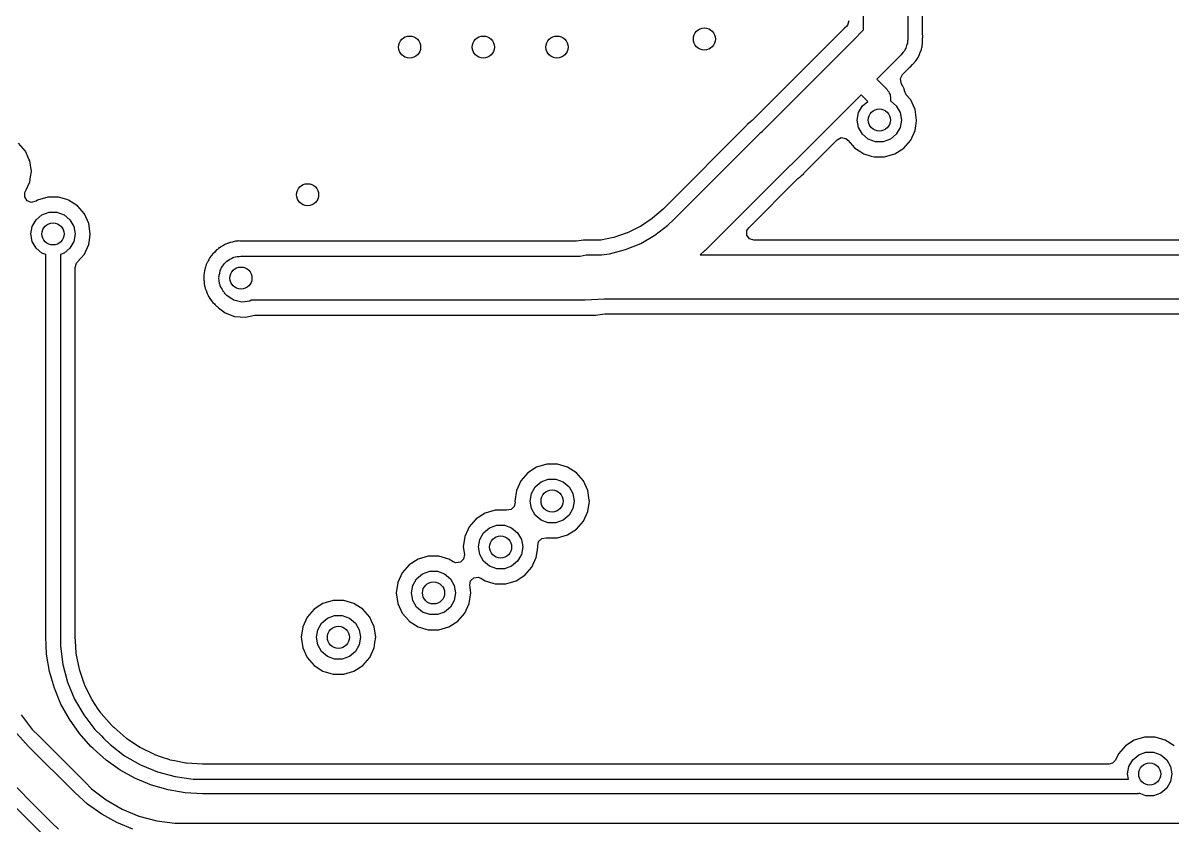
# Model space of a CAD drawing. Extents: x -114 to 114, y -62 to 23.
# Drawn here: x -6.36 to 9.25, y -50.52 to -39.63 of the extents above; entities that cross this region are included whole.
import ezdxf

# ---------------------------------------------------------------- set-up
doc = ezdxf.new("R2010")
doc.units = 0
doc.layers.add('BLACK', color=7, linetype='CONTINUOUS')

msp = doc.modelspace()

# ---------------------------------------------------------------- linework, layer by layer
at = {"layer": 'BLACK', "linetype": 'CONTINUOUS'}
for p, q in [((5.05155, -39.7229), (5.05155, -36.5704)), ((5.65156, -36.5704), (5.65156, -39.8472)), ((5.85206, -39.7827), (5.85206, -36.5332)), ((4.85105, -39.5989), (4.83215, -39.6571)), ((4.79207, -39.6989), (4.58498, -39.906)), ((4.82206, -39.6689), (4.79207, -39.6989)), ((4.83215, -39.6571), (4.82206, -39.6689)), ((4.90853, -39.866), (5.05155, -39.7229)), ((5.85432, -39.8038), (5.85206, -39.7827)), ((4.58498, -39.906), (3.55433, -40.9366)), ((4.70144, -40.0731), (4.90853, -39.866)), ((4.90853, -39.866), (4.90853, -39.866)), ((5.63393, -39.9346), (5.62599, -39.9684)), ((5.64645, -39.9023), (5.63393, -39.9346)), ((5.64964, -39.8678), (5.64645, -39.9023)), ((5.65124, -39.8611), (5.64964, -39.8678)), ((5.65156, -39.8472), (5.65066, -39.8569)), ((5.65066, -39.8569), (5.65124, -39.8611)), ((5.84565, -39.9547), (5.84659, -39.9414)), ((5.84659, -39.9414), (5.84938, -39.9025)), ((5.84938, -39.9025), (5.84975, -39.899)), ((5.84975, -39.899), (5.85206, -39.883)), ((5.85206, -39.8669), (5.85218, -39.8633)), ((5.85206, -39.883), (5.85206, -39.8669)), ((5.85218, -39.8633), (5.853, -39.8518)), ((5.853, -39.8518), (5.85591, -39.8111)), ((5.85591, -39.8111), (5.85432, -39.8038)), ((3.67384, -41.1007), (4.70144, -40.0731)), ((4.70144, -40.0731), (4.70144, -40.0731)), ((5.56369, -40.0593), (5.33279, -40.2902)), ((5.58327, -40.0307), (5.56369, -40.0593)), ((5.60662, -40.0051), (5.58327, -40.0307)), ((5.61417, -39.9856), (5.60662, -40.0051)), ((5.62599, -39.9684), (5.61417, -39.9856)), ((5.78005, -40.1137), (5.79085, -40.0955)), ((5.79085, -40.0955), (5.79535, -40.0895)), ((5.79535, -40.0895), (5.81364, -40.0405)), ((5.81364, -40.0405), (5.81499, -40.0373)), ((5.81499, -40.0373), (5.83672, -39.9897)), ((5.83672, -39.9897), (5.83779, -39.9822)), ((5.83779, -39.9822), (5.84303, -39.9617)), ((5.84303, -39.9617), (5.84565, -39.9547)), ((5.57891, -40.3277), (5.65989, -40.2467)), ((5.65989, -40.2467), (5.67636, -40.2334)), ((5.67636, -40.2334), (5.68268, -40.2293)), ((5.68268, -40.2293), (5.71696, -40.1898)), ((5.71696, -40.1898), (5.71932, -40.1872)), ((5.71932, -40.1872), (5.73078, -40.1758)), ((5.73078, -40.1758), (5.74046, -40.1629)), ((5.74046, -40.1629), (5.74267, -40.1601)), ((5.74267, -40.1601), (5.75892, -40.1414)), ((5.75892, -40.1414), (5.77693, -40.1206)), ((5.77693, -40.1206), (5.78005, -40.1137)), ((5.33279, -40.2902), (5.23177, -40.3913)), ((5.23177, -40.3913), (5.37184, -40.5313)), ((5.33279, -40.2902), (5.33279, -40.2902)), ((5.5514, -40.3806), (5.57891, -40.3277)), ((5.55998, -40.4411), (5.5514, -40.3806)), ((5.37184, -40.5313), (5.38171, -40.5484)), ((5.38171, -40.5484), (5.39567, -40.5624)), ((5.39567, -40.5624), (5.40078, -40.5815)), ((5.57703, -40.476), (5.55998, -40.4411)), ((5.57797, -40.4779), (5.57703, -40.476)), ((5.60186, -40.522), (5.57797, -40.4779)), ((5.60424, -40.5289), (5.60186, -40.522)), ((5.60634, -40.536), (5.60424, -40.5289)), ((5.60769, -40.5468), (5.60634, -40.536)), ((5.60634, -40.536), (5.60634, -40.536)), ((5.6082, -40.5509), (5.60769, -40.5468)), ((5.63162, -40.6035), (5.6082, -40.5509)), ((5.01964, -40.6034), (4.07234, -41.5507)), ((5.1083, -40.692), (5.01964, -40.6034)), ((5.03596, -40.7527), (5.1083, -40.692)), ((5.40078, -40.5815), (5.41066, -40.5986)), ((5.41066, -40.5986), (5.41066, -40.6183)), ((5.41066, -40.6183), (5.41577, -40.6374)), ((5.41577, -40.6374), (5.41577, -40.6858)), ((5.41577, -40.6858), (5.49558, -40.7527)), ((5.69115, -40.6722), (5.63162, -40.6035)), ((5.72888, -40.7548), (5.69115, -40.6722)), ((4.96577, -40.9456), (4.98386, -40.843)), ((4.98386, -40.843), (5.03596, -40.7527)), ((5.49558, -40.7527), (5.54768, -40.843)), ((5.54768, -40.843), (5.56577, -40.9456)), ((5.75094, -40.8031), (5.72888, -40.7548)), ((5.77142, -40.9456), (5.75094, -40.8031)), ((3.45546, -41.0302), (2.38003, -42.1057)), ((3.46874, -41.0137), (3.45546, -41.0302)), ((3.4728, -41.0074), (3.46874, -41.0137)), ((3.51235, -40.9732), (3.4728, -41.0074)), ((3.4728, -41.0074), (3.4728, -41.0074)), ((3.51493, -40.9708), (3.51235, -40.9732)), ((3.52635, -40.9593), (3.51493, -40.9708)), ((3.53929, -40.9496), (3.52635, -40.9593)), ((3.54204, -40.9474), (3.53929, -40.9496)), ((3.55174, -40.939), (3.54204, -40.9474)), ((3.55433, -40.9366), (3.55174, -40.939)), ((4.98386, -41.0482), (4.96577, -40.9456)), ((5.56577, -40.9456), (5.54768, -41.0482)), ((5.75094, -41.088), (5.76488, -40.991)), ((5.76488, -40.991), (5.77142, -40.9456)), ((5.77142, -40.9456), (5.77142, -40.9456)), ((2.47521, -42.294), (3.64281, -41.1264)), ((3.64281, -41.1264), (3.65031, -41.1202)), ((3.65031, -41.1202), (3.65284, -41.1168)), ((3.65284, -41.1168), (3.65874, -41.1132)), ((3.65874, -41.1132), (3.67384, -41.1007)), ((4.69428, -41.2123), (4.7488, -41.1845)), ((4.7488, -41.1845), (4.80923, -41.1941)), ((4.80923, -41.1941), (4.8391, -41.2175)), ((5.03596, -41.1384), (4.98386, -41.0482)), ((5.11577, -41.2054), (5.03596, -41.1384)), ((5.49558, -41.1384), (5.41577, -41.2054)), ((5.54768, -41.0482), (5.49558, -41.1384)), ((5.69115, -41.2189), (5.75094, -41.088)), ((-6.32307, -41.3686), (-6.41732, -41.2598)), ((4.47393, -41.4326), (4.69428, -41.2123)), ((4.8391, -41.2175), (4.93464, -41.3277)), ((4.93464, -41.3277), (4.93464, -41.3277)), ((4.93464, -41.3277), (5.01229, -41.3776)), ((5.21368, -41.241), (5.11577, -41.2054)), ((5.31786, -41.241), (5.21368, -41.241)), ((5.41577, -41.2054), (5.31786, -41.241)), ((5.47582, -41.4055), (5.5969, -41.3277)), ((5.5969, -41.3277), (5.69115, -41.2189)), ((-6.27059, -41.4835), (-6.32307, -41.3686)), ((-6.26328, -41.4995), (-6.27059, -41.4835)), ((-6.2428, -41.6419), (-6.26328, -41.4995)), ((4.25969, -41.6469), (4.47393, -41.4326)), ((5.01229, -41.3776), (5.05572, -41.4055)), ((5.05572, -41.4055), (5.15366, -41.4343)), ((5.15366, -41.4343), (5.1938, -41.4461)), ((5.1938, -41.4461), (5.19381, -41.4461)), ((5.19381, -41.4461), (5.19381, -41.4461)), ((5.19381, -41.4461), (5.19381, -41.4461)), ((5.19381, -41.4461), (5.33773, -41.4461)), ((5.33773, -41.4461), (5.47582, -41.4055)), ((5.33773, -41.4461), (5.33773, -41.4461)), ((-6.2537, -41.7178), (-6.2428, -41.6419)), ((-6.2428, -41.6419), (-6.2428, -41.6419)), ((4.04131, -41.5764), (2.89947, -42.7183)), ((4.05641, -41.5639), (4.04131, -41.5764)), ((4.06232, -41.5603), (4.05641, -41.5639)), ((4.06484, -41.5569), (4.06232, -41.5603)), ((4.07234, -41.5507), (4.06484, -41.5569)), ((4.20279, -41.704), (4.24235, -41.6697)), ((4.24235, -41.6697), (4.24641, -41.6634)), ((4.24641, -41.6634), (4.25969, -41.6469)), ((-6.31264, -41.8925), (-6.26328, -41.7844)), ((-6.26328, -41.7844), (-6.2537, -41.7178)), ((3.49358, -42.4077), (4.16081, -41.7405)), ((4.16081, -41.7405), (4.1634, -41.7381)), ((4.1634, -41.7381), (4.16615, -41.7357)), ((4.16615, -41.7357), (4.17312, -41.7297)), ((4.17312, -41.7297), (4.17585, -41.7275)), ((4.17585, -41.7275), (4.1888, -41.7178)), ((4.1888, -41.7178), (4.20025, -41.7063)), ((4.20025, -41.7063), (4.20279, -41.704)), ((-6.33302, -41.9901), (-6.32953, -41.929)), ((-6.32953, -41.929), (-6.32586, -41.9218)), ((-6.32601, -41.9218), (-6.31264, -41.8925)), ((-6.32586, -41.9218), (-6.32601, -41.9218)), ((-6.29994, -42.0416), (-6.33302, -41.9901)), ((-6.24293, -42.0638), (-6.29994, -42.0416)), ((-6.18375, -42.0482), (-6.24293, -42.0638)), ((-6.17927, -42.0453), (-6.18375, -42.0482)), ((-6.1585, -42.032), (-6.17927, -42.0453)), ((-6.02041, -41.9914), (-6.1585, -42.032)), ((-6.1585, -42.032), (-6.1585, -42.032)), ((-5.87648, -41.9914), (-6.02041, -41.9914)), ((-6.02041, -41.9914), (-6.02041, -41.9914)), ((-5.76076, -42.0254), (-5.87648, -41.9914)), ((-5.87648, -41.9914), (-5.87648, -41.9914)), ((-5.73839, -42.032), (-5.76076, -42.0254)), ((-5.61732, -42.1098), (-5.73839, -42.032)), ((-5.73839, -42.032), (-5.73839, -42.032)), ((-5.73839, -42.032), (-5.73839, -42.032)), ((-5.52307, -42.2186), (-5.61732, -42.1098)), ((-5.61732, -42.1098), (-5.61732, -42.1098)), ((-5.61732, -42.1098), (-5.61732, -42.1098)), ((2.38003, -42.1057), (2.33458, -42.1511)), ((-6.17826, -42.2991), (-6.09844, -42.2321)), ((-6.09844, -42.2321), (-6.00054, -42.1965)), ((-6.00054, -42.1965), (-5.89635, -42.1965)), ((-5.89635, -42.1965), (-5.79845, -42.2321)), ((-5.79845, -42.2321), (-5.71863, -42.2991)), ((-5.46328, -42.3495), (-5.52307, -42.2186)), ((-5.52307, -42.2186), (-5.52307, -42.2186)), ((2.18327, -42.2834), (2.02558, -42.3887)), ((2.18841, -42.2794), (2.18327, -42.2834)), ((2.33221, -42.1533), (2.18841, -42.2794)), ((2.33458, -42.1511), (2.33221, -42.1533)), ((2.39642, -42.3728), (2.47521, -42.294)), ((2.47521, -42.294), (2.47521, -42.294)), ((-6.24844, -42.4919), (-6.23035, -42.3893)), ((-6.23035, -42.3893), (-6.17826, -42.2991)), ((-5.71863, -42.2991), (-5.66654, -42.3893)), ((-5.66654, -42.3893), (-5.64844, -42.4919)), ((-5.4428, -42.4919), (-5.46328, -42.3495)), ((2.01997, -42.392), (1.84987, -42.4759)), ((2.02558, -42.3887), (2.01997, -42.392)), ((2.21962, -42.5085), (2.39642, -42.3728)), ((3.46943, -42.4471), (3.49358, -42.4077)), ((3.46943, -42.5083), (3.46943, -42.4471)), ((-6.23035, -42.5945), (-6.24844, -42.4919)), ((-6.17826, -42.6848), (-6.23035, -42.5945)), ((-5.66654, -42.5945), (-5.71863, -42.6848)), ((-5.64844, -42.4919), (-5.66654, -42.5945)), ((-5.46328, -42.6344), (-5.44985, -42.541)), ((-5.44985, -42.541), (-5.4428, -42.4919)), ((-5.4428, -42.4919), (-5.4428, -42.4919)), ((-3.54091, -42.6068), (-3.54774, -42.6099)), ((-3.51211, -42.6026), (-3.54091, -42.6068)), ((-3.49832, -42.5996), (-3.51211, -42.6026)), ((-3.47041, -42.5914), (-3.49832, -42.5996)), ((-3.4629, -42.5914), (-3.47041, -42.5914)), ((-3.44185, -42.5892), (-3.4629, -42.5914)), ((-3.43452, -42.5876), (-3.44185, -42.5892)), ((-3.4122, -42.5892), (-3.43452, -42.5876)), ((-3.43452, -42.5876), (-3.43452, -42.5876)), ((-3.43452, -42.5876), (-3.43452, -42.5876)), ((-3.38233, -42.5913), (-3.4122, -42.5892)), ((-3.37879, -42.5914), (-3.38233, -42.5913)), ((1.14009, -42.5914), (-3.37879, -42.5914)), ((1.15418, -42.5904), (1.14009, -42.5914)), ((1.24948, -42.5767), (1.15418, -42.5904)), ((1.46856, -42.5767), (1.24948, -42.5767)), ((1.48787, -42.5748), (1.46856, -42.5767)), ((1.65804, -42.541), (1.48787, -42.5748)), ((1.6643, -42.5393), (1.65804, -42.541)), ((1.84388, -42.4783), (1.6643, -42.5393)), ((1.84987, -42.4759), (1.84388, -42.4783)), ((2.02663, -42.6199), (2.21962, -42.5085)), ((3.5054, -42.5578), (3.46943, -42.5083)), ((3.56359, -42.5767), (3.5054, -42.5578)), ((9.66019, -42.5767), (3.56359, -42.5767)), ((-6.09844, -42.7518), (-6.17826, -42.6848)), ((-6.04845, -42.7699), (-6.09844, -42.7518)), ((-5.79845, -42.7518), (-5.84844, -42.7699)), ((-5.71863, -42.6848), (-5.79845, -42.7518)), ((-5.52307, -42.7653), (-5.46328, -42.6344)), ((-3.78059, -42.7608), (-3.78466, -42.7671)), ((-3.7586, -42.7418), (-3.78059, -42.7608)), ((-3.74863, -42.7318), (-3.7586, -42.7418)), ((-3.72957, -42.7098), (-3.74863, -42.7318)), ((-3.72324, -42.7057), (-3.72957, -42.7098)), ((-3.70678, -42.6925), (-3.72324, -42.7057)), ((-3.70147, -42.6872), (-3.70678, -42.6925)), ((-3.69487, -42.6835), (-3.70147, -42.6872)), ((-3.70147, -42.6872), (-3.70147, -42.6872)), ((-3.6775, -42.6715), (-3.69487, -42.6835)), ((-3.67182, -42.6666), (-3.6775, -42.6715)), ((-3.64536, -42.6545), (-3.67182, -42.6666)), ((-3.67182, -42.6666), (-3.67182, -42.6666)), ((-3.63298, -42.6477), (-3.64536, -42.6545)), ((-3.6085, -42.632), (-3.63298, -42.6477)), ((-3.60129, -42.6299), (-3.6085, -42.632)), ((-3.58174, -42.6218), (-3.60129, -42.6299)), ((-3.57516, -42.6182), (-3.58174, -42.6218)), ((-3.57515, -42.6182), (-3.57516, -42.6182)), ((-3.56781, -42.6166), (-3.57515, -42.6182)), ((-3.54774, -42.6099), (-3.56781, -42.6166)), ((1.49629, -42.7772), (1.60549, -42.7629)), ((1.60549, -42.7629), (1.82075, -42.7052)), ((1.82075, -42.7052), (2.02663, -42.6199)), ((2.89944, -42.7183), (2.83351, -42.7772)), ((2.89947, -42.7183), (2.89944, -42.7183)), ((-6.04845, -47.9635), (-6.04845, -42.7699)), ((-5.84844, -42.7699), (-5.84844, -47.9635)), ((-5.64794, -42.9458), (-5.62904, -42.8876)), ((-5.62904, -42.8876), (-5.6217, -42.8797)), ((-5.62195, -42.8794), (-5.61485, -42.8712)), ((-5.6217, -42.8797), (-5.62195, -42.8794)), ((-5.61485, -42.8712), (-5.52307, -42.7653)), ((-3.87221, -42.9152), (-3.87381, -42.9226)), ((-3.86861, -42.9086), (-3.87221, -42.9152)), ((-3.87221, -42.9152), (-3.87221, -42.9152)), ((-3.86051, -42.8891), (-3.86861, -42.9086)), ((-3.8584, -42.8819), (-3.86051, -42.8891)), ((-3.84267, -42.8574), (-3.8584, -42.8819)), ((-3.8359, -42.845), (-3.84267, -42.8574)), ((-3.82382, -42.8186), (-3.8359, -42.845)), ((-3.8189, -42.8129), (-3.82382, -42.8186)), ((-3.82382, -42.8186), (-3.82382, -42.8186)), ((-3.80684, -42.7955), (-3.8189, -42.8129)), ((-3.80324, -42.7889), (-3.80684, -42.7955)), ((-3.80323, -42.7889), (-3.80324, -42.7889)), ((-3.79792, -42.7836), (-3.80323, -42.7889)), ((-3.78466, -42.7671), (-3.79792, -42.7836)), ((-3.6434, -42.9253), (-3.62826, -42.8991)), ((-3.62826, -42.8991), (-3.61214, -42.8856)), ((-3.61214, -42.8856), (-3.60055, -42.8702)), ((-3.60055, -42.8702), (-3.59458, -42.8665)), ((-3.59458, -42.8665), (-3.5901, -42.8611)), ((-3.5901, -42.8611), (-3.56903, -42.8494)), ((-3.56903, -42.8494), (-3.54844, -42.8321)), ((-3.54844, -42.8321), (-3.52556, -42.8238)), ((-3.52556, -42.8238), (-3.50682, -42.8122)), ((-3.50682, -42.8122), (-3.49992, -42.8109)), ((-3.49992, -42.8109), (-3.49378, -42.8075)), ((-3.49378, -42.8075), (-3.47264, -42.8045)), ((-3.47264, -42.8045), (-3.45054, -42.7965)), ((-3.45054, -42.7965), (-3.42283, -42.7965)), ((-3.42283, -42.7965), (-3.39844, -42.7919)), ((-3.39844, -42.7919), (1.20659, -42.7919)), ((1.20659, -42.7919), (1.28528, -42.7772)), ((1.28528, -42.7772), (1.49629, -42.7772)), ((2.83351, -42.7772), (9.66226, -42.7772)), ((-5.64794, -47.3651), (-5.64794, -42.9458)), ((-3.90227, -43.0634), (-3.90302, -43.0845)), ((-3.90121, -43.0485), (-3.9028, -43.0559)), ((-3.9028, -43.0559), (-3.9028, -43.0559)), ((-3.9028, -43.0559), (-3.90227, -43.0634)), ((-3.89894, -43.0275), (-3.90121, -43.0485)), ((-3.89075, -42.9921), (-3.89894, -43.02)), ((-3.89894, -43.02), (-3.89894, -43.0275)), ((-3.88775, -42.9783), (-3.89075, -42.9921)), ((-3.88361, -42.9495), (-3.88775, -42.9783)), ((-3.88049, -42.9427), (-3.88361, -42.9495)), ((-3.88361, -42.9495), (-3.88361, -42.9495)), ((-3.87381, -42.9226), (-3.88049, -42.9427)), ((-3.69717, -43.0643), (-3.69524, -43.0575)), ((-3.69592, -43.0776), (-3.69717, -43.0643)), ((-3.69557, -43.0505), (-3.68622, -43.0226)), ((-3.69524, -43.0575), (-3.69557, -43.0505)), ((-3.68622, -43.0226), (-3.68035, -42.9893)), ((-3.68035, -42.9893), (-3.67147, -42.9739)), ((-3.67147, -42.9739), (-3.66699, -42.9582)), ((-3.66699, -42.9582), (-3.66276, -42.9526)), ((-3.66276, -42.9526), (-3.66053, -42.946)), ((-3.66053, -42.946), (-3.6434, -42.9253)), ((-3.90302, -43.0845), (-3.90409, -43.0919)), ((-3.90409, -43.0919), (-3.90409, -43.0919)), ((-3.90409, -43.0919), (-3.89995, -43.1207)), ((-3.89995, -43.1207), (-3.89894, -43.1348)), ((-3.89894, -43.1348), (-3.89894, -43.1639)), ((-3.89894, -43.1639), (-3.89683, -43.1711)), ((-3.89683, -43.1711), (-3.89307, -43.1919)), ((-3.89307, -43.1919), (-3.89254, -43.1994)), ((-3.89254, -43.1994), (-3.88991, -43.2065)), ((-3.88991, -43.2065), (-3.88468, -43.227)), ((-3.88468, -43.227), (-3.88361, -43.2344)), ((-3.69844, -43.0919), (-3.69592, -43.0776)), ((-3.69195, -43.1288), (-3.69844, -43.0919)), ((-3.69048, -43.1606), (-3.69195, -43.1288)), ((-3.68764, -43.1671), (-3.69048, -43.1606)), ((-3.68699, -43.174), (-3.68764, -43.1671)), ((-3.68231, -43.1834), (-3.68699, -43.174)), ((-3.68035, -43.1945), (-3.68231, -43.1834)), ((-3.65972, -43.2303), (-3.68035, -43.1945)), ((-3.64594, -43.2615), (-3.65972, -43.2303)), ((-3.88361, -43.2344), (-3.88361, -43.2344)), ((-3.88361, -43.2344), (-3.87153, -43.2609)), ((-3.87153, -43.2609), (-3.86659, -43.2741)), ((-3.86659, -43.2741), (-3.8584, -43.302)), ((-3.8584, -43.302), (-3.8584, -43.302)), ((-3.8584, -43.302), (-3.85434, -43.3083)), ((-3.85434, -43.3083), (-3.84487, -43.3272)), ((-3.84487, -43.3272), (-3.84224, -43.3343)), ((-3.84224, -43.3343), (-3.84224, -43.3343)), ((-3.84224, -43.3343), (-3.83774, -43.3403)), ((-3.83774, -43.3403), (-3.82694, -43.3585)), ((-3.82694, -43.3585), (-3.82382, -43.3653)), ((-3.82382, -43.3653), (-3.82382, -43.3653)), ((-3.82382, -43.3653), (-3.80478, -43.3873)), ((-3.80478, -43.3873), (-3.79632, -43.3986)), ((-3.63972, -43.269), (-3.64594, -43.2615)), ((-3.63785, -43.2727), (-3.63972, -43.269)), ((-3.63272, -43.2774), (-3.63785, -43.2727)), ((-3.63204, -43.2782), (-3.63272, -43.2774)), ((-3.62826, -43.2848), (-3.63204, -43.2782)), ((-3.62279, -43.2894), (-3.62826, -43.2848)), ((-3.61058, -43.3041), (-3.62279, -43.2894)), ((-3.58455, -43.3301), (-3.61058, -43.3041)), ((-3.4936, -43.3924), (-3.58455, -43.3301)), ((1.53065, -43.3775), (1.27313, -43.3919)), ((1.5321, -43.3772), (1.53065, -43.3775)), ((9.6631, -43.3772), (1.5321, -43.3772)), ((-3.79632, -43.3986), (-3.78059, -43.4231)), ((-3.78059, -43.4231), (-3.78059, -43.4231)), ((-3.78059, -43.4231), (-3.78058, -43.4231)), ((-3.78058, -43.4231), (-3.75861, -43.4421)), ((-3.75861, -43.4421), (-3.74862, -43.4521)), ((-3.74862, -43.4521), (-3.72958, -43.4741)), ((-3.72958, -43.4741), (-3.72957, -43.4741)), ((-3.72957, -43.4741), (-3.72326, -43.4781)), ((-3.72326, -43.4781), (-3.70678, -43.4914)), ((-3.70678, -43.4914), (-3.70102, -43.4972)), ((-3.70102, -43.4972), (-3.61475, -43.5618)), ((-3.38628, -43.4176), (-3.4936, -43.3924)), ((-3.27709, -43.4024), (-3.38628, -43.4176)), ((-3.25829, -43.3919), (-3.27709, -43.4024)), ((1.27313, -43.3919), (-3.25829, -43.3919)), ((1.27313, -43.3919), (1.27313, -43.3919)), ((-3.61475, -43.5618), (-3.48416, -43.6105)), ((-3.48416, -43.6105), (-3.47991, -43.6121)), ((-3.47991, -43.6121), (-3.33635, -43.6223)), ((-3.33635, -43.6223), (-3.20938, -43.5947)), ((-3.20938, -43.5947), (-3.18834, -43.5924)), ((-3.18834, -43.5924), (1.31066, -43.5924)), ((1.31066, -43.5924), (1.31069, -43.5924)), ((1.31069, -43.5924), (1.41355, -43.5924)), ((1.41355, -43.5924), (1.54135, -43.578)), ((1.41355, -43.5924), (1.41355, -43.5924)), ((1.54135, -43.578), (1.54689, -43.5777)), ((1.54689, -43.5777), (9.59401, -43.5777)), ((0.614942, -45.658), (0.493873, -45.7358)), ((0.614949, -45.658), (0.614942, -45.658)), ((0.753035, -45.6175), (0.614949, -45.658)), ((0.753039, -45.6175), (0.753035, -45.6175)), ((0.896961, -45.6175), (0.753039, -45.6175)), ((0.896964, -45.6175), (0.896961, -45.6175)), ((1.03505, -45.658), (0.896964, -45.6175)), ((1.03506, -45.658), (1.03505, -45.658)), ((1.03505, -45.658), (1.03505, -45.658)), ((1.03505, -45.658), (1.03505, -45.658)), ((1.15613, -45.7358), (1.03506, -45.658)), ((0.399622, -45.8446), (0.339834, -45.9755)), ((0.493873, -45.7358), (0.399622, -45.8446)), ((0.595187, -45.9251), (0.675, -45.8582)), ((0.675, -45.8582), (0.772906, -45.8225)), ((0.772906, -45.8225), (0.877094, -45.8225)), ((0.877094, -45.8225), (0.975, -45.8582)), ((0.975, -45.8582), (1.05481, -45.9251)), ((1.25038, -45.8446), (1.15613, -45.7358)), ((1.15613, -45.7358), (1.15613, -45.7358)), ((1.15613, -45.7358), (1.15613, -45.7358)), ((1.31017, -45.9755), (1.25038, -45.8446)), ((1.25038, -45.8446), (1.25038, -45.8446)), ((0.339834, -45.9755), (0.319353, -46.118)), ((0.525, -46.118), (0.543092, -46.0154)), ((0.543092, -46.0154), (0.595187, -45.9251)), ((1.05481, -45.9251), (1.10691, -46.0154)), ((1.10691, -46.0154), (1.125, -46.118)), ((1.32913, -46.1074), (1.31017, -45.9755)), ((0.31086, -46.1918), (0.266981, -46.2344)), ((0.321296, -46.1315), (0.31086, -46.1918)), ((0.319353, -46.118), (0.319353, -46.118)), ((0.319353, -46.118), (0.321296, -46.1315)), ((0.543092, -46.2206), (0.525, -46.118)), ((1.125, -46.118), (1.10691, -46.2206)), ((1.31017, -46.2604), (1.33065, -46.118)), ((1.33065, -46.118), (1.32913, -46.1074)), ((-0.085058, -46.2816), (-0.206127, -46.3594)), ((-0.085051, -46.2816), (-0.085058, -46.2816)), ((0.053035, -46.241), (-0.085051, -46.2816)), ((0.053039, -46.241), (0.053035, -46.241)), ((0.196961, -46.241), (0.053039, -46.241)), ((0.196962, -46.241), (0.196961, -46.241)), ((0.198033, -46.2412), (0.196962, -46.241)), ((0.206418, -46.2431), (0.198033, -46.2412)), ((0.266981, -46.2344), (0.206418, -46.2431)), ((0.595187, -46.3108), (0.543092, -46.2206)), ((0.675, -46.3778), (0.595187, -46.3108)), ((1.05481, -46.3108), (0.975, -46.3778)), ((1.10691, -46.2206), (1.05481, -46.3108)), ((1.25038, -46.3913), (1.31017, -46.2604)), ((-0.300378, -46.4681), (-0.360166, -46.5991)), ((-0.206127, -46.3594), (-0.300378, -46.4681)), ((-0.104813, -46.5487), (-0.025, -46.4817)), ((-0.025, -46.4817), (0.072906, -46.4461)), ((0.072906, -46.4461), (0.177094, -46.4461)), ((0.177094, -46.4461), (0.275, -46.4817)), ((0.275, -46.4817), (0.354813, -46.5487)), ((0.772906, -46.4134), (0.675, -46.3778)), ((0.877094, -46.4134), (0.772906, -46.4134)), ((0.975, -46.3778), (0.877094, -46.4134)), ((1.03505, -46.5779), (1.15613, -46.5001)), ((1.15613, -46.5001), (1.25038, -46.3913)), ((-0.360166, -46.5991), (-0.380647, -46.7415)), ((-0.175, -46.7415), (-0.156908, -46.6389)), ((-0.156908, -46.6389), (-0.104813, -46.5487)), ((0.354813, -46.5487), (0.406908, -46.6389)), ((0.406908, -46.6389), (0.425, -46.7415)), ((0.639137, -46.6677), (0.683014, -46.6251)), ((0.683014, -46.6251), (0.743577, -46.6164)), ((0.743577, -46.6164), (0.751971, -46.6183)), ((0.751971, -46.6183), (0.753037, -46.6185)), ((0.753037, -46.6185), (0.753039, -46.6185)), ((0.753039, -46.6185), (0.753041, -46.6185)), ((0.753041, -46.6185), (0.896959, -46.6185)), ((0.896959, -46.6185), (0.896961, -46.6185)), ((0.896961, -46.6185), (1.03505, -46.5779)), ((-0.380647, -46.7415), (-0.380647, -46.7415)), ((-0.380647, -46.7415), (-0.365804, -46.8448)), ((-0.156908, -46.8441), (-0.175, -46.7415)), ((0.425, -46.7415), (0.406908, -46.8441)), ((0.610165, -46.884), (0.624977, -46.7809)), ((0.624977, -46.7809), (0.630647, -46.7415)), ((0.628704, -46.728), (0.639137, -46.6677)), ((0.630647, -46.7415), (0.628704, -46.728)), ((0.630647, -46.7415), (0.630647, -46.7415)), ((-0.995051, -46.9051), (-1.11612, -46.9829)), ((-0.995044, -46.9051), (-0.995051, -46.9051)), ((-0.856958, -46.8646), (-0.995044, -46.9051)), ((-0.856954, -46.8646), (-0.856958, -46.8646)), ((-0.713032, -46.8646), (-0.856954, -46.8646)), ((-0.713029, -46.8646), (-0.713032, -46.8646)), ((-0.574943, -46.9051), (-0.713029, -46.8646)), ((-0.57494, -46.9051), (-0.574943, -46.9051)), ((-0.574939, -46.9051), (-0.57494, -46.9051)), ((-0.574936, -46.9051), (-0.574939, -46.9051)), ((-0.517319, -46.9421), (-0.574936, -46.9051)), ((-0.480678, -46.9564), (-0.517319, -46.9421)), ((-0.420116, -46.9477), (-0.480678, -46.9564)), ((-0.376237, -46.905), (-0.420116, -46.9477)), ((-0.365804, -46.8448), (-0.376237, -46.905)), ((-0.104813, -46.9343), (-0.156908, -46.8441)), ((-0.025, -47.0013), (-0.104813, -46.9343)), ((0.354813, -46.9343), (0.275, -47.0013)), ((0.406908, -46.8441), (0.354813, -46.9343)), ((0.550377, -47.0149), (0.610165, -46.884)), ((-1.21037, -47.0917), (-1.27016, -47.2226)), ((-1.11612, -46.9829), (-1.21037, -47.0917)), ((-1.01481, -47.1722), (-0.934993, -47.1052)), ((-0.934993, -47.1052), (-0.837087, -47.0696)), ((-0.837087, -47.0696), (-0.732899, -47.0696)), ((-0.732899, -47.0696), (-0.634993, -47.1052)), ((-0.634993, -47.1052), (-0.55518, -47.1722)), ((0.072906, -47.037), (-0.025, -47.0013)), ((0.177094, -47.037), (0.072906, -47.037)), ((0.275, -47.0013), (0.177094, -47.037)), ((0.335053, -47.2015), (0.456128, -47.1237)), ((0.456128, -47.1237), (0.550377, -47.0149)), ((-1.27016, -47.2226), (-1.29064, -47.3651)), ((-1.08499, -47.3651), (-1.0669, -47.2624)), ((-1.0669, -47.2624), (-1.01481, -47.1722)), ((-0.55518, -47.1722), (-0.503085, -47.2624)), ((-0.503085, -47.2624), (-0.484993, -47.3651)), ((-0.29419, -47.2618), (-0.283757, -47.2015)), ((-0.279781, -47.362), (-0.29419, -47.2618)), ((-0.283757, -47.2015), (-0.239879, -47.1589)), ((-0.239879, -47.1589), (-0.179316, -47.1502)), ((-0.179316, -47.1502), (-0.142675, -47.1644)), ((-0.142675, -47.1644), (-0.085058, -47.2015)), ((-0.085058, -47.2015), (-0.085053, -47.2015)), ((-0.085053, -47.2015), (0.021403, -47.2327)), ((0.021403, -47.2327), (0.053035, -47.242)), ((0.053035, -47.242), (0.053036, -47.242)), ((0.053036, -47.242), (0.053039, -47.242)), ((0.053039, -47.242), (0.053041, -47.242)), ((0.053041, -47.242), (0.196959, -47.242)), ((0.196959, -47.242), (0.196961, -47.242)), ((0.196961, -47.242), (0.335053, -47.2015)), ((-5.64794, -47.9159), (-5.64794, -47.3651)), ((-1.29064, -47.3651), (-1.29064, -47.3651)), ((-1.29064, -47.3651), (-1.27016, -47.5075)), ((-1.0669, -47.4677), (-1.08499, -47.3651)), ((-0.484993, -47.3651), (-0.503085, -47.4677)), ((-0.299828, -47.5075), (-0.279346, -47.3651)), ((-0.279346, -47.3651), (-0.279781, -47.362)), ((-2.40613, -47.5858), (-2.50038, -47.6946)), ((-2.28506, -47.508), (-2.40613, -47.5858)), ((-2.28505, -47.508), (-2.28506, -47.508)), ((-2.14696, -47.4675), (-2.28505, -47.508)), ((-2.00304, -47.4675), (-2.14696, -47.4675)), ((-2.14696, -47.4675), (-2.14696, -47.4675)), ((-1.86495, -47.508), (-2.00304, -47.4675)), ((-2.00304, -47.4675), (-2.00304, -47.4675)), ((-1.86494, -47.508), (-1.86495, -47.508)), ((-1.86495, -47.508), (-1.86495, -47.508)), ((-1.86495, -47.508), (-1.86495, -47.508)), ((-1.74387, -47.5858), (-1.86494, -47.508)), ((-1.64962, -47.6946), (-1.74387, -47.5858)), ((-1.74387, -47.5858), (-1.74387, -47.5858)), ((-1.74387, -47.5858), (-1.74387, -47.5858)), ((-1.27016, -47.5075), (-1.21037, -47.6384)), ((-1.01481, -47.5579), (-1.0669, -47.4677)), ((-0.934993, -47.6249), (-1.01481, -47.5579)), ((-0.55518, -47.5579), (-0.634993, -47.6249)), ((-0.503085, -47.4677), (-0.55518, -47.5579)), ((-0.359616, -47.6384), (-0.299828, -47.5075)), ((-2.50038, -47.6946), (-2.56017, -47.8255)), ((-2.30481, -47.7751), (-2.225, -47.7082)), ((-2.225, -47.7082), (-2.12709, -47.6725)), ((-2.12709, -47.6725), (-2.02291, -47.6725)), ((-2.02291, -47.6725), (-1.925, -47.7082)), ((-1.925, -47.7082), (-1.84519, -47.7751)), ((-1.6256, -47.7472), (-1.64962, -47.6946)), ((-1.58983, -47.8255), (-1.6256, -47.7472)), ((-1.21037, -47.6384), (-1.21037, -47.6384)), ((-1.21037, -47.6384), (-1.12212, -47.7403)), ((-1.12212, -47.7403), (-1.11612, -47.7472)), ((-1.11612, -47.7472), (-1.03122, -47.8018)), ((-0.837087, -47.6605), (-0.934993, -47.6249)), ((-0.732899, -47.6605), (-0.837087, -47.6605)), ((-0.634993, -47.6249), (-0.732899, -47.6605)), ((-0.57494, -47.825), (-0.453865, -47.7472)), ((-0.453865, -47.7472), (-0.359616, -47.6384)), ((-2.56017, -47.8255), (-2.58065, -47.968)), ((-2.375, -47.968), (-2.35691, -47.8654)), ((-2.35691, -47.8654), (-2.30481, -47.7751)), ((-1.84519, -47.7751), (-1.79309, -47.8654)), ((-1.79309, -47.8654), (-1.775, -47.968)), ((-1.56935, -47.968), (-1.58983, -47.8255)), ((-1.03122, -47.8018), (-0.995046, -47.825)), ((-0.995046, -47.825), (-0.88859, -47.8563)), ((-0.88859, -47.8563), (-0.856958, -47.8656)), ((-0.856958, -47.8656), (-0.856957, -47.8656)), ((-0.856957, -47.8656), (-0.856954, -47.8656)), ((-0.856954, -47.8656), (-0.856952, -47.8656)), ((-0.856952, -47.8656), (-0.713034, -47.8656)), ((-0.713034, -47.8656), (-0.713032, -47.8656)), ((-0.713032, -47.8656), (-0.57494, -47.825)), ((-6.04843, -47.9636), (-6.04845, -47.9635)), ((-6.03523, -48.1986), (-6.04843, -47.9636)), ((-5.84844, -47.9635), (-5.84844, -47.9635)), ((-5.84844, -47.9635), (-5.84843, -47.9635)), ((-5.84843, -47.9635), (-5.84843, -48.088)), ((-5.64794, -47.9617), (-5.64794, -47.9159)), ((-5.64794, -47.9159), (-5.64794, -47.9159)), ((-5.64784, -47.965), (-5.64794, -47.9617)), ((-5.64764, -47.968), (-5.64784, -47.965)), ((-5.64465, -48.0137), (-5.64764, -47.968)), ((-5.63361, -48.1821), (-5.64465, -48.0137)), ((-2.58065, -47.968), (-2.58065, -47.968)), ((-2.58065, -47.968), (-2.56017, -48.1104)), ((-2.35691, -48.0706), (-2.375, -47.968)), ((-1.775, -47.968), (-1.79309, -48.0706)), ((-1.58983, -48.1104), (-1.57969, -48.0399)), ((-1.57969, -48.0399), (-1.56935, -47.968)), ((-1.56935, -47.968), (-1.56935, -47.968)), ((-5.99579, -48.4308), (-6.03523, -48.1986)), ((-5.84843, -48.088), (-5.81593, -48.335)), ((-5.63276, -48.1885), (-5.63361, -48.1821)), ((-5.59066, -48.4002), (-5.63276, -48.1885)), ((-2.56017, -48.1104), (-2.50399, -48.2334)), ((-2.30481, -48.1608), (-2.35691, -48.0706)), ((-2.225, -48.2278), (-2.30481, -48.1608)), ((-1.84519, -48.1608), (-1.925, -48.2278)), ((-1.79309, -48.0706), (-1.84519, -48.1608)), ((-1.64962, -48.2413), (-1.58983, -48.1104)), ((-5.81593, -48.335), (-5.75147, -48.5756)), ((-2.50399, -48.2334), (-2.50038, -48.2413)), ((-2.50038, -48.2413), (-2.40613, -48.3501)), ((-2.40613, -48.3501), (-2.40613, -48.3501)), ((-2.40613, -48.3501), (-2.28506, -48.4279)), ((-2.12709, -48.2634), (-2.225, -48.2278)), ((-2.02291, -48.2634), (-2.12709, -48.2634)), ((-1.925, -48.2278), (-2.02291, -48.2634)), ((-1.86495, -48.4279), (-1.74387, -48.3501)), ((-1.74387, -48.3501), (-1.64962, -48.2413)), ((-5.93059, -48.6571), (-5.99579, -48.4308)), ((-5.58899, -48.4064), (-5.59066, -48.4002)), ((-5.51962, -48.6108), (-5.58899, -48.4064)), ((-2.28506, -48.4279), (-2.28505, -48.4279)), ((-2.28505, -48.4279), (-2.1786, -48.4592)), ((-2.1786, -48.4592), (-2.14696, -48.4685)), ((-2.14696, -48.4685), (-2.14696, -48.4685)), ((-2.14696, -48.4685), (-2.14696, -48.4685)), ((-2.14696, -48.4685), (-2.14696, -48.4685)), ((-2.14696, -48.4685), (-2.00304, -48.4685)), ((-2.00304, -48.4685), (-1.86495, -48.4279)), ((-2.00304, -48.4685), (-2.00304, -48.4685)), ((-5.84048, -48.8747), (-5.93059, -48.6571)), ((-5.75147, -48.5756), (-5.65616, -48.8057)), ((-5.51714, -48.6168), (-5.51962, -48.6108)), ((-5.42169, -48.8104), (-5.51714, -48.6168)), ((-5.65616, -48.8057), (-5.53163, -49.0214)), ((-5.41845, -48.816), (-5.42169, -48.8104)), ((-5.33409, -48.9422), (-5.41845, -48.816)), ((-5.72656, -49.0808), (-5.84048, -48.8747)), ((-5.30803, -48.9812), (-5.33409, -48.9422)), ((-5.29855, -48.9954), (-5.30803, -48.9812)), ((-5.29461, -49.0005), (-5.29855, -48.9954)), ((-5.15124, -49.164), (-5.29461, -49.0005)), ((-6.38163, -49.0214), (-6.23, -49.219)), ((-5.59029, -49.2728), (-5.72656, -49.0808)), ((-5.53163, -49.0214), (-5.38, -49.219)), ((-6.28337, -49.4484), (-6.44029, -49.2728)), ((-6.23, -49.219), (-6.14195, -49.307)), ((-6.14195, -49.307), (-5.51352, -49.9354)), ((-5.43337, -49.4484), (-5.59029, -49.2728)), ((-5.38, -49.219), (-5.29195, -49.307)), ((-5.29195, -49.307), (-5.26352, -49.3354)), ((-5.14906, -49.1664), (-5.15124, -49.164)), ((-5.13612, -49.1793), (-5.14906, -49.1664)), ((-5.1231, -49.1923), (-5.13612, -49.1793)), ((-5.12075, -49.1945), (-5.1231, -49.1923)), ((-4.99891, -49.3014), (-5.12075, -49.1945)), ((-4.95703, -49.3381), (-4.99891, -49.3014)), ((-5.65494, -50.0769), (-6.28337, -49.4484)), ((-6.28337, -49.4484), (-6.28337, -49.4484)), ((-5.40494, -49.4769), (-5.43337, -49.4484)), ((-5.43337, -49.4484), (-5.43337, -49.4484)), ((-5.26352, -49.3354), (-5.26352, -49.3354)), ((-5.26352, -49.3354), (-5.26352, -49.3354)), ((-5.26352, -49.3354), (-5.2635, -49.3354)), ((-5.2635, -49.3354), (-5.17545, -49.4235)), ((-5.17545, -49.4235), (-4.97786, -49.5751)), ((-4.95189, -49.3421), (-4.95703, -49.3381)), ((-4.77246, -49.462), (-4.95189, -49.3421)), ((-4.76685, -49.4652), (-4.77246, -49.462)), ((-4.5733, -49.5606), (-4.76685, -49.4652)), ((8.60413, -49.4414), (8.50988, -49.5501)), ((8.7252, -49.3636), (8.60413, -49.4414)), ((8.86329, -49.323), (8.7252, -49.3635)), ((8.7252, -49.3635), (8.7252, -49.3636)), ((9.00722, -49.323), (8.86329, -49.323)), ((8.86329, -49.323), (8.86329, -49.323)), ((9.14317, -49.3629), (9.00722, -49.323)), ((9.00722, -49.323), (9.00722, -49.323)), ((9.14531, -49.3636), (9.14317, -49.3629)), ((9.26638, -49.4414), (9.14531, -49.3636)), ((9.14531, -49.3636), (9.14531, -49.3636)), ((9.14531, -49.3636), (9.14531, -49.3636)), ((-5.40487, -49.4769), (-5.40494, -49.4769)), ((-5.22934, -49.6338), (-5.40487, -49.4769)), ((-4.97786, -49.5751), (-4.76217, -49.6997)), ((-4.56731, -49.5631), (-4.5733, -49.5606)), ((-4.47618, -49.5941), (-4.56731, -49.5631)), ((-4.36296, -49.6325), (-4.47618, -49.5941)), ((8.50988, -49.5501), (8.47177, -49.6336)), ((8.70544, -49.6307), (8.78526, -49.5637)), ((8.78526, -49.5637), (8.88316, -49.5281)), ((8.88316, -49.5281), (8.98735, -49.5281)), ((8.98735, -49.5281), (9.08526, -49.5637)), ((9.08526, -49.5637), (9.16507, -49.6307)), ((-6.74195, -49.707), (-5.96352, -50.4854)), ((-5.03728, -49.7701), (-5.22934, -49.6338)), ((-4.83117, -49.884), (-5.03728, -49.7701)), ((-4.76217, -49.6997), (-4.53206, -49.795)), ((-4.3567, -49.6342), (-4.36296, -49.6325)), ((-4.30135, -49.6452), (-4.3567, -49.6342)), ((-4.14504, -49.6763), (-4.30135, -49.6452)), ((-4.13861, -49.6771), (-4.14504, -49.6763)), ((-3.92165, -49.6913), (-4.13861, -49.6771)), ((-3.91841, -49.6914), (-3.92165, -49.6913)), ((-3.86446, -49.6914), (-3.91841, -49.6914)), ((-3.86445, -49.6914), (-3.86446, -49.6914)), ((8.38172, -49.6914), (-3.86445, -49.6914)), ((8.4304, -49.6786), (8.38172, -49.6914)), ((8.47177, -49.6336), (8.4304, -49.6786)), ((8.63526, -49.8235), (8.65335, -49.7209)), ((8.65335, -49.7209), (8.70544, -49.6307)), ((9.16507, -49.6307), (9.21716, -49.7209)), ((9.21716, -49.7209), (9.23526, -49.8235)), ((-6.10494, -50.6269), (-6.88337, -49.8484)), ((-5.51352, -49.9354), (-5.51352, -49.9354)), ((-5.51352, -49.9354), (-5.5135, -49.9354)), ((-5.5135, -49.9354), (-5.42544, -50.0235)), ((-4.61361, -49.9741), (-4.83117, -49.884)), ((-4.53206, -49.795), (-4.29149, -49.8594)), ((-4.29149, -49.8594), (-4.04455, -49.8919)), ((-4.04455, -49.8919), (-3.92002, -49.8919)), ((-3.92002, -49.8919), (-3.92002, -49.8919)), ((-3.92002, -49.8919), (-3.92002, -49.8919)), ((-3.92002, -49.8919), (8.64732, -49.8919)), ((8.64732, -49.8919), (8.63526, -49.8235)), ((9.21716, -49.9261), (9.16507, -50.0163)), ((9.23526, -49.8235), (9.21716, -49.9261)), ((-5.65483, -50.0769), (-5.65494, -50.0769)), ((-5.47933, -50.2338), (-5.65483, -50.0769)), ((-5.42544, -50.0235), (-5.22785, -50.1751)), ((-4.38731, -50.0393), (-4.61361, -49.9741)), ((-4.15514, -50.0787), (-4.38731, -50.0393)), ((-3.92002, -50.0919), (-4.15514, -50.0787)), ((8.76682, -50.0919), (-3.92002, -50.0919)), ((-3.92002, -50.0919), (-3.92002, -50.0919)), ((-3.92002, -50.0919), (-3.92002, -50.0919)), ((8.77449, -50.0894), (8.76682, -50.0919)), ((8.78246, -50.0907), (8.77449, -50.0894)), ((8.7921, -50.0858), (8.78246, -50.0907)), ((8.88316, -50.1189), (8.7921, -50.0858)), ((9.08526, -50.0833), (8.98735, -50.1189)), ((9.16507, -50.0163), (9.08526, -50.0833)), ((-5.28727, -50.37), (-5.47933, -50.2338)), ((-5.22785, -50.1751), (-5.01216, -50.2996)), ((8.98735, -50.1189), (8.88316, -50.1189)), ((-5.08116, -50.484), (-5.28727, -50.37)), ((-5.01216, -50.2996), (-4.78205, -50.395)), ((-4.78205, -50.395), (-4.54148, -50.4594)), ((-5.96352, -50.4854), (-5.96352, -50.4854)), ((-5.96352, -50.4854), (-5.9635, -50.4854)), ((-5.9635, -50.4854), (-5.87544, -50.5735)), ((-4.8636, -50.5741), (-5.08116, -50.484)), ((-4.54148, -50.4594), (-4.29455, -50.4919)), ((-4.29455, -50.4919), (-4.17002, -50.4919)), ((-4.17002, -50.4919), (13.6873, -50.4919))]:
    msp.add_line(p, q, dxfattribs=at)
at = {"layer": 'BLACK'}
for centre in [(2.8917, -39.8454), (-1.10949, -39.9555), (-0.109493, -39.9555), (0.890507, -39.9555), (5.26577, -40.9456), (-2.49445, -41.9596), (-5.94844, -42.4919), (-3.39844, -43.0919), (0.825, -46.118), (0.125, -46.7415), (-0.784993, -47.3651), (-2.075, -47.968), (8.93526, -49.8235)]:
    msp.add_circle(centre, 0.15, dxfattribs=at)

doc.saveas('drawing.dxf')
